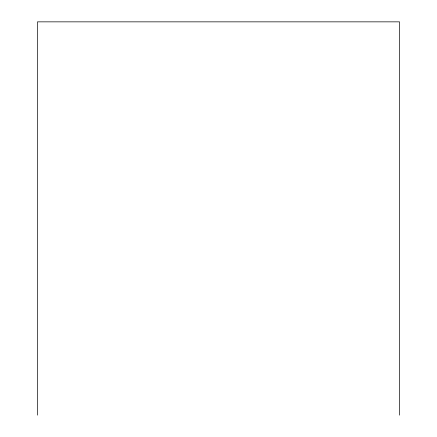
<?xml version="1.0" encoding="UTF-8"?>
<svg xmlns="http://www.w3.org/2000/svg" width="437" height="437" viewBox="0 0 437 437"><rect width="100%" height="100%" fill="white"/><g stroke="black" fill="none" stroke-linecap="round" stroke-linejoin="round"><path stroke-width="0.66" d="M399.527 415.15L399.527 21.85L37.473 21.85L37.473 415.15"/></g></svg>
